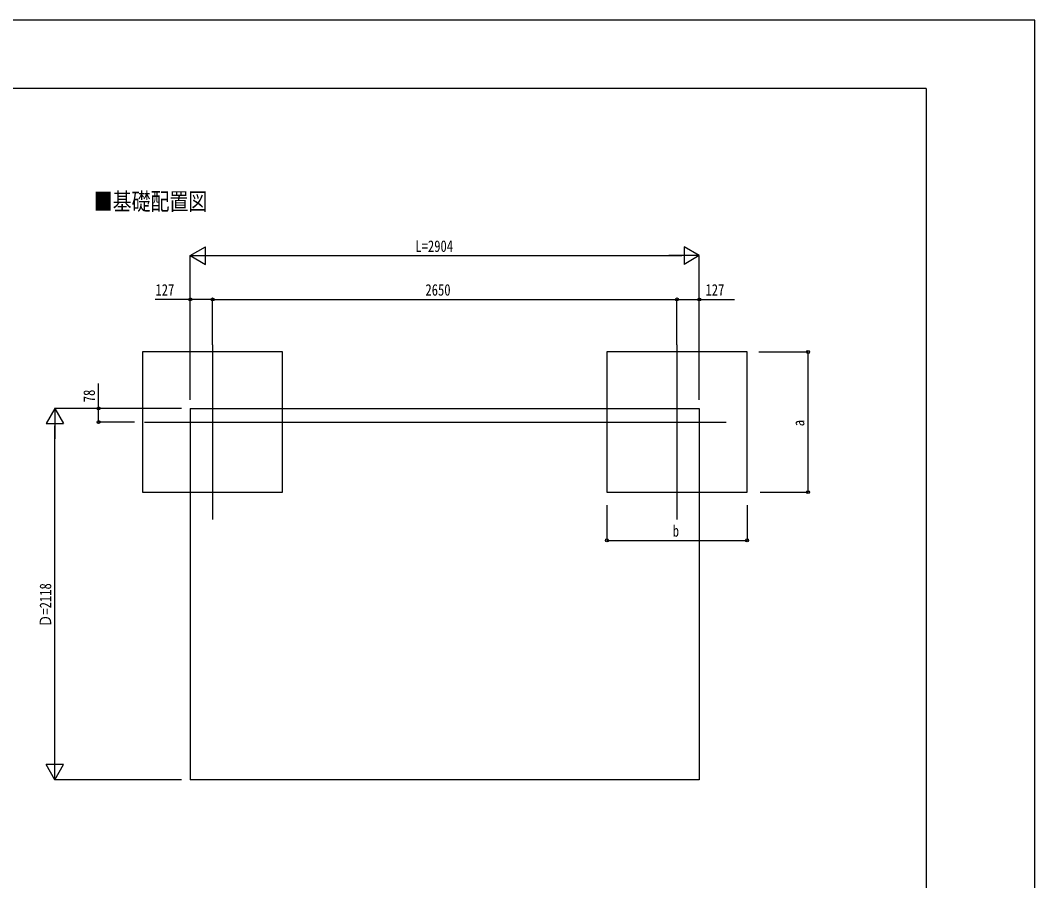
# Model space of a CAD drawing. Units: millimetres, scale not verified. Extents: x -8410 to 8410, y -5940 to 5940.
# Drawn here: x 2622 to 8410, y 1030 to 5940 of the extents above; entities that cross this region are included whole.
import ezdxf
from ezdxf.enums import TextEntityAlignment as Align

# ---------------------------------------------------------------- set-up
doc = ezdxf.new("R2010")
doc.units = ezdxf.units.MM
doc.header["$LTSCALE"] = 30
for name, color, linetype in [('0-2_USER1', 3, 'Continuous'), ('0-3_YKK_12', 2, 'Continuous'), ('0-5_YKK_A1', 4, 'Continuous'), ('0-6_YKK_D', 6, 'Continuous'), ('0-7_YKK_ZWAK', 7, 'Continuous')]:
    doc.layers.add(name, color=color, linetype=linetype)
doc.styles.add('ＭＳ ゴシック', font='')
doc.styles.get('ＭＳ ゴシック').set_extended_font_data('MS Gothic')

msp = doc.modelspace()

# ---------------------------------------------------------------- linework, layer by layer
at = {"layer": '0-3_YKK_12'}
for p, q in [((3718.73, 4087.49), (3718.73, 3092.32)), ((6368.73, 4087.49), (6368.73, 3092.32)), ((3330.76, 3647.4), (6649.87, 3647.4))]:
    msp.add_line(p, q, dxfattribs=at)
at = {"layer": '0-5_YKK_A1'}
for p, q in [((3591.73, 3725.2), (6495.73, 3725.2)), ((3591.73, 3725.2), (3591.73, 1606.82)), ((6495.73, 3725.2), (6495.73, 1606.82)), ((6495.73, 1606.82), (3591.73, 1606.82))]:
    msp.add_line(p, q, dxfattribs=at)
for points in [[(3318.73, 3247.4), (4118.73, 3247.4), (4118.73, 4047.4), (3318.73, 4047.4)], [(5968.73, 3247.4), (6768.73, 3247.4), (6768.73, 4047.4), (5968.73, 4047.4)]]:
    msp.add_lwpolyline(points, close=True, dxfattribs=at)
at = {"layer": '0-6_YKK_D'}
for p, q in [((3591.73, 4597.4), (3678.33, 4647.4)), ((3678.33, 4547.4), (3678.33, 4647.4)), ((6495.73, 4597.4), (6409.12, 4647.4)), ((6409.12, 4647.4), (6409.12, 4547.4)), ((3591.73, 3775.2), (3591.73, 4598.4)), ((3591.73, 4597.4), (3678.33, 4547.4)), ((3591.73, 4597.4), (3764.93, 4597.4)), ((3691.73, 4597.4), (6395.73, 4597.4)), ((6495.73, 4597.4), (6322.52, 4597.4)), ((6495.73, 4597.4), (6409.12, 4547.4)), ((6495.73, 3775.2), (6495.73, 4598.4)), ((3591.73, 3775.2), (3591.73, 4348.4)), ((3718.73, 4087.49), (3718.73, 4348.4)), ((3718.73, 4087.49), (3718.73, 4348.4)), ((3718.73, 4347.4), (6368.73, 4347.4)), ((6368.73, 4087.49), (6368.73, 4348.4)), ((6368.73, 4087.49), (6368.73, 4348.4)), ((6495.73, 3775.2), (6495.73, 4348.4)), ((6835.88, 4047.4), (7117.83, 4047.4)), ((7116.83, 3247.4), (7116.83, 4047.4)), ((2818.73, 3725.2), (2768.73, 3638.6)), ((3541.73, 3725.2), (2817.73, 3725.2)), ((2818.73, 3725.2), (2868.73, 3638.6)), ((2818.73, 3725.2), (2818.73, 3552)), ((3541.73, 3725.2), (3067.73, 3725.2)), ((3273.29, 3647.4), (3067.73, 3647.4)), ((2768.73, 3638.6), (2868.73, 3638.6)), ((2818.73, 1706.82), (2818.73, 3625.2)), ((6843.73, 3247.4), (7117.83, 3247.4)), ((5968.73, 3173.2), (5968.73, 2971.4)), ((6768.73, 3173.38), (6768.73, 2971.4)), ((5968.73, 2972.4), (6768.73, 2972.4)), ((2818.73, 1606.82), (2818.73, 1780.03)), ((2818.73, 1606.82), (2768.73, 1693.42)), ((2868.73, 1693.42), (2768.73, 1693.42)), ((2818.73, 1606.82), (2868.73, 1693.42)), ((3541.73, 1606.82), (2817.73, 1606.82))]:
    msp.add_line(p, q, dxfattribs=at)
for points in [[(3718.73, 4347.4), (3591.73, 4347.4), (3391.19, 4347.4)], [(6368.73, 4347.4), (6495.73, 4347.4), (6696.26, 4347.4)], [(3068.73, 3647.4), (3068.73, 3725.2), (3068.73, 3867.47)]]:
    msp.add_lwpolyline(points, dxfattribs=at)
for centre in [(3591.73, 4347.4), (3718.73, 4347.4), (3718.73, 4347.4), (6368.73, 4347.4), (6368.73, 4347.4), (6495.73, 4347.4), (7116.83, 4047.4), (3068.73, 3725.2), (3068.73, 3647.4), (7116.83, 3247.4), (5968.73, 2972.4), (6768.73, 2972.4)]:
    msp.add_circle(centre, 8.5, dxfattribs=at)
at = {"layer": '0-7_YKK_ZWAK'}
for q in [(-7809.96, 5550), (7790.04, -5050)]:
    msp.add_line((7790.04, 5550), q, dxfattribs=at)
msp.add_lwpolyline([(-8410, -5940), (8410, -5940), (8410, 5940), (-8410, 5940)], close=True, dxfattribs=at)

# ---------------------------------------------------------------- texts
at = {"layer": '0-2_USER1', "style": 'ＭＳ ゴシック', "width": 0.8}
msp.add_text('■基礎配置図', height=98.97, dxfattribs=at).set_placement((3040.91, 4827.31), align=Align.BOTTOM_LEFT)
at = {"layer": '0-6_YKK_D', "style": 'ＭＳ ゴシック', "width": 0.8}
for s, p in [('L=2904', (4875.73, 4598.4)), ('127', (3392.86, 4349.07)), ('2650', (4933.33, 4349.07)), ('127', (6531.39, 4349.07)), ('b', (6344.73, 2973.73))]:
    msp.add_text(s, height=65.98, dxfattribs=at).set_placement(p, align=Align.BOTTOM_LEFT)
for s, p in [('78', (3067.39, 3760.53)), ('a', (7115.17, 3623.4)), ('Ｄ=2118', (2817.73, 2476.41))]:
    msp.add_text(s, height=65.98, rotation=90, dxfattribs=at).set_placement(p, align=Align.BOTTOM_LEFT)

doc.saveas('drawing.dxf')
